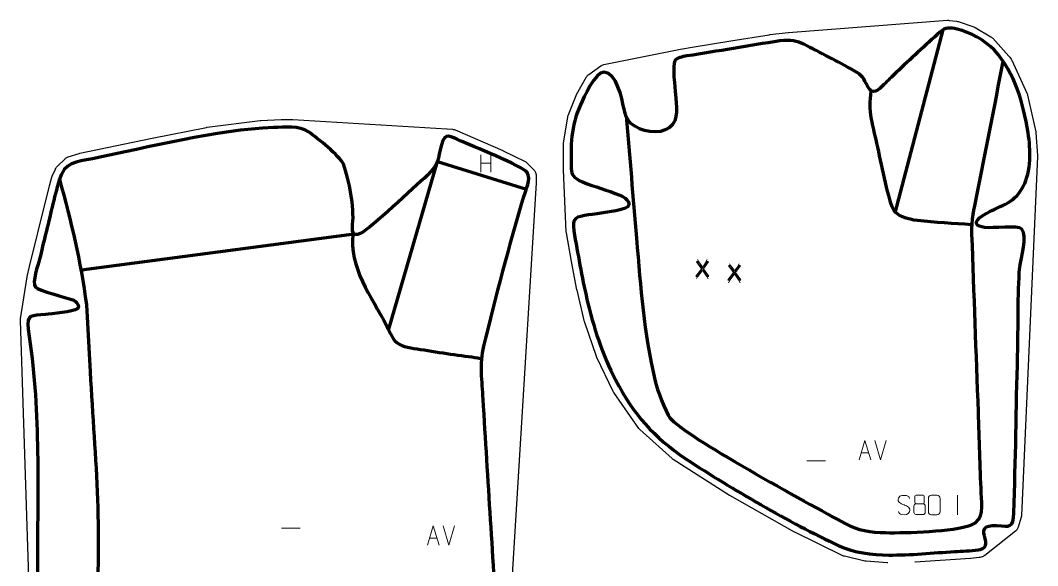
# Model space of a CAD drawing. Header units: metres. Extents: x 50 to 1361, y 50 to 1850.
# Drawn here: x 50 to 1361, y 1146 to 1850 of the extents above; entities that cross this region are included whole.
import ezdxf

# ---------------------------------------------------------------- set-up
doc = ezdxf.new("R2010")
doc.units = ezdxf.units.M

msp = doc.modelspace()

# ---------------------------------------------------------------- linework, layer by layer
at = {"layer": 'BOUNDARY_3_1'}
msp.add_lwpolyline([(64.1, 1038), (50, 1462.6), (50, 1463.5), (50.1, 1464.5), (58.6, 1518.7), (58.7, 1519.4), (61.6, 1532.1), (61.6, 1532.3), (82.7, 1617.2), (82.7, 1617.3), (88, 1637.6), (88, 1637.9), (90.7, 1647.4), (91.2, 1648.6), (95.1, 1657.8), (95.5, 1658.6), (96, 1659.5), (96.6, 1660.3), (97.3, 1661), (107.6, 1671.1), (108.3, 1671.8), (109.1, 1672.3), (109.9, 1672.8), (110.7, 1673.2), (111.6, 1673.5), (125.7, 1678), (126.7, 1678.2), (219.8, 1697.8), (219.9, 1697.8), (289.9, 1711.6), (290.6, 1711.8), (359.1, 1720.5), (359.8, 1720.5), (386, 1721.9), (386.5, 1721.9), (400.5, 1721.9), (401.1, 1721.9), (599.8, 1709.7), (600, 1709.6), (606.9, 1709.1), (608, 1709), (609.1, 1708.7), (610.2, 1708.3), (672, 1681.6), (672.4, 1681.4), (700.4, 1667.6), (701.4, 1667.1), (702.3, 1666.4), (703.1, 1665.6), (711.8, 1656.7), (712.5, 1655.9), (713, 1655.2), (713.5, 1654.3), (713.9, 1653.4), (714.3, 1652.5), (714.5, 1651.6), (714.6, 1650.6), (714.7, 1649.7), (714.6, 1640.6), (714.6, 1640), (677.3, 1029.3)], dxfattribs=at)
at = {"layer": 'BOUNDARY_4_1'}
msp.add_lwpolyline([(1168, 1150), (1167, 1150), (1139.9, 1152), (1139.1, 1152.1), (1138.4, 1152.2), (1111.9, 1158.3), (1110.8, 1158.6), (1109.8, 1159.1), (1048.1, 1189.3), (1047.5, 1189.6), (964.5, 1236.6), (964.1, 1236.9), (891.2, 1283.3), (890.6, 1283.7), (889.9, 1284.3), (848.4, 1321.8), (847.6, 1322.6), (846.9, 1323.4), (814.7, 1369.5), (814.2, 1370.2), (813.8, 1370.9), (792.8, 1414.9), (792.4, 1416), (777.5, 1459.9), (777.2, 1460.8), (767.4, 1501.5), (767.3, 1501.9), (760.1, 1538.5), (760.1, 1538.7), (753.7, 1575.4), (753.6, 1576.6), (750, 1656.8), (750, 1657.3), (750, 1690), (750, 1690.8), (750.1, 1691.6), (755.4, 1724.8), (755.7, 1725.9), (756, 1726.9), (766.3, 1752.7), (766.9, 1753.9), (779.6, 1776.6), (780, 1777.4), (780.6, 1778.1), (781.2, 1778.7), (781.8, 1779.3), (782.5, 1779.9), (798.1, 1790.9), (799, 1791.5), (799.9, 1791.9), (800.9, 1792.3), (801.9, 1792.6), (900.6, 1812.3), (900.9, 1812.4), (915.9, 1814.9), (915.9, 1814.9), (965.5, 1823.1), (1015.1, 1831.2), (1015.7, 1831.3), (1039.5, 1833.8), (1039.8, 1833.8), (1245, 1849.7), (1246, 1849.7), (1246.9, 1849.6), (1256.6, 1848.6), (1257.6, 1848.4), (1258.7, 1848.1), (1278.7, 1841.4), (1279.7, 1841), (1280.6, 1840.5), (1300.8, 1828.4), (1301.6, 1827.8), (1302.4, 1827.2), (1303.1, 1826.5), (1324.1, 1803.3), (1324.6, 1802.7), (1325.1, 1802.1), (1326.8, 1799.5), (1327.2, 1798.8), (1327.6, 1798.1), (1347.4, 1755.1), (1347.8, 1754.2), (1348.1, 1753.1), (1358.7, 1706), (1358.8, 1705.3), (1358.9, 1704.5), (1361, 1675.3), (1361, 1674.1), (1340.1, 1211.1), (1340, 1210), (1339.7, 1208.8), (1335.9, 1195.9), (1335.6, 1194.9), (1335.2, 1194), (1334.6, 1193.1), (1334, 1192.3), (1333.3, 1191.5), (1332.6, 1190.9), (1292.9, 1159.4), (1292.2, 1158.9), (1291.4, 1158.4), (1290.6, 1158), (1289.8, 1157.7), (1288.9, 1157.5), (1286.6, 1157), (1285.5, 1156.8), (1274.9, 1155.5), (1274.4, 1155.5), (1203.2, 1150.9), (1202.8, 1150.9)], dxfattribs=at)
at = {"layer": 'SPLINE_3_1', "color": 142, "lineweight": 158}
msp.add_open_spline([(100.4, 1644.7), (115.8, 1589.6), (127.4, 1539.8), (135.2, 1482.7), (135.2, 1482.7), (135.2, 1482.7), (140, 1396.2), (140, 1396.2), (140, 1396.2), (146.1, 1283.6), (157.4, 1179.3), (144.6, 1067), (144.6, 1067), (143.1, 1054.1), (141.7, 1041.1), (140.2, 1028.2), (140.2, 1028.2), (140.2, 1028.2), (140, 1026.7), (140, 1026.7)], degree=3, knots=[0, 0, 0, 0, 0.166667, 0.166667, 0.166667, 0.166667, 0.333333, 0.333333, 0.333333, 0.333333, 0.5, 0.5, 0.5, 0.5, 0.666667, 0.666667, 0.666667, 0.666667, 1, 1, 1, 1], dxfattribs=at)
at = {"layer": 'SPLINE_3_10', "color": 250, "lineweight": 9}
msp.add_open_spline([(609.3, 1197.5), (609.3, 1197.5), (602, 1172.5), (602, 1172.5)], degree=3, dxfattribs=at)
at = {"layer": 'SPLINE_3_11', "color": 250, "lineweight": 9}
msp.add_open_spline([(602, 1172.5), (602, 1172.5), (594.7, 1197.5), (594.7, 1197.5)], degree=3, dxfattribs=at)
at = {"layer": 'SPLINE_3_19', "color": 242, "lineweight": 158}
msp.add_open_spline([(82.5, 1573.9), (88.3, 1596.9), (93.4, 1620.7), (100, 1643.4), (100, 1643.4), (107, 1667.6), (121.7, 1666.9), (143, 1671), (143, 1671), (215.8, 1685.7), (302.4, 1708.8), (376.2, 1711.4), (376.2, 1711.4), (391.3, 1711.9), (408.7, 1714.3), (422, 1705.5), (422, 1705.5), (432.3, 1698.2), (461.5, 1674.9), (466.3, 1664.4), (466.3, 1664.4), (474.1, 1643), (480.7, 1609), (478.2, 1586.4), (478.2, 1586.4), (477.4, 1578.9), (477.6, 1570.1), (488, 1574.6), (488, 1574.6), (502.9, 1582.4), (556.5, 1633.4), (574.4, 1649.7), (574.4, 1649.7), (590.7, 1665.7), (587.3, 1669.7), (592.6, 1689.3), (592.6, 1689.3), (597.7, 1706), (604.4, 1699.8), (617, 1694.2), (617, 1694.2), (630.2, 1688.3), (697.3, 1662), (703.1, 1653.2), (703.1, 1653.2), (708.6, 1644.9), (701.6, 1631.4), (698.9, 1622.5), (698.9, 1622.5), (680.4, 1560.2), (662.7, 1492.5), (647.2, 1429.4), (647.2, 1429.4), (641.7, 1406.4), (645.2, 1384.3), (646.5, 1361.1), (646.5, 1361.1), (652.4, 1257.3), (659.6, 1153.6), (665.7, 1049.8), (665.7, 1049.8), (666.3, 1041.5), (669.7, 1020), (664.3, 1013.6), (664.3, 1013.6), (657.4, 1005.7), (641, 1012.7), (632.1, 1014.6), (632.1, 1014.6), (597.4, 1022), (562, 1026.5), (526.8, 1030.9), (526.8, 1030.9), (383.9, 1048.7), (234.4, 1049.7), (93.3, 1017.2), (93.3, 1017.2), (80.9, 1014.3), (77, 1016.4), (75.5, 1021.3), (75.5, 1021.3), (72.9, 1030.1), (72, 1136.3), (72, 1151.4), (72, 1151.4), (72.3, 1253.9), (75.9, 1350), (60.1, 1451.5), (60.1, 1451.5), (57.1, 1471.4), (65.2, 1468.3), (82.3, 1470.3), (82.3, 1470.3), (89.6, 1471.1), (118.9, 1473.7), (123.1, 1477.4), (123.1, 1477.4), (127.9, 1481.6), (122, 1487.1), (117.7, 1489), (117.7, 1489), (109.7, 1491.8), (72.9, 1501.3), (69.5, 1505.6), (69.5, 1505.6), (64.7, 1511.7), (72.8, 1534), (74.8, 1541.8), (74.8, 1541.8), (77.4, 1552.5), (79.9, 1563.2), (82.5, 1573.9)], degree=3, knots=[0, 0, 0, 0, 0.034483, 0.034483, 0.034483, 0.034483, 0.068966, 0.068966, 0.068966, 0.068966, 0.103448, 0.103448, 0.103448, 0.103448, 0.137931, 0.137931, 0.137931, 0.137931, 0.172414, 0.172414, 0.172414, 0.172414, 0.206897, 0.206897, 0.206897, 0.206897, 0.241379, 0.241379, 0.241379, 0.241379, 0.275862, 0.275862, 0.275862, 0.275862, 0.310345, 0.310345, 0.310345, 0.310345, 0.344828, 0.344828, 0.344828, 0.344828, 0.37931, 0.37931, 0.37931, 0.37931, 0.413793, 0.413793, 0.413793, 0.413793, 0.448276, 0.448276, 0.448276, 0.448276, 0.482759, 0.482759, 0.482759, 0.482759, 0.517241, 0.517241, 0.517241, 0.517241, 0.551724, 0.551724, 0.551724, 0.551724, 0.586207, 0.586207, 0.586207, 0.586207, 0.62069, 0.62069, 0.62069, 0.62069, 0.655172, 0.655172, 0.655172, 0.655172, 0.689655, 0.689655, 0.689655, 0.689655, 0.724138, 0.724138, 0.724138, 0.724138, 0.758621, 0.758621, 0.758621, 0.758621, 0.793103, 0.793103, 0.793103, 0.793103, 0.827586, 0.827586, 0.827586, 0.827586, 0.862069, 0.862069, 0.862069, 0.862069, 0.896552, 0.896552, 0.896552, 0.896552, 0.931034, 0.931034, 0.931034, 0.931034, 1, 1, 1, 1], dxfattribs=at)
at = {"layer": 'SPLINE_3_2', "color": 142, "lineweight": 158}
msp.add_open_spline([(478.9, 1576.1), (473, 1529.8), (502.4, 1494.3), (522.2, 1455), (522.2, 1455), (526.2, 1447), (529.9, 1436.7), (538.2, 1431.9), (538.2, 1431.9), (547, 1426.8), (558.5, 1426.7), (570.2, 1424.6), (570.2, 1424.6), (595.8, 1419.8), (624.5, 1417.1), (643.2, 1413.5), (643.2, 1413.5), (643.2, 1413.5), (644.7, 1413.2), (644.7, 1413.2)], degree=3, knots=[0, 0, 0, 0, 0.166667, 0.166667, 0.166667, 0.166667, 0.333333, 0.333333, 0.333333, 0.333333, 0.5, 0.5, 0.5, 0.5, 0.666667, 0.666667, 0.666667, 0.666667, 1, 1, 1, 1], dxfattribs=at)
at = {"layer": 'SPLINE_3_20', "color": 250, "lineweight": 9}
msp.add_open_spline([(386.5, 1194.5), (386.5, 1194.5), (410.5, 1194.5), (410.5, 1194.5)], degree=3, dxfattribs=at)
at = {"layer": 'SPLINE_3_3', "color": 142, "lineweight": 158}
msp.add_open_spline([(524.8, 1451.3), (524.8, 1451.3), (587.4, 1667.6), (587.4, 1667.6), (587.4, 1667.6), (587.4, 1667.6), (702.1, 1631.7), (702.1, 1631.7)], degree=3, knots=[0, 0, 0, 0, 0.333333, 0.333333, 0.333333, 0.333333, 1, 1, 1, 1], dxfattribs=at)
at = {"layer": 'SPLINE_3_4', "color": 142, "lineweight": 158}
msp.add_open_spline([(129, 1527.7), (129, 1527.7), (480, 1574.5), (480, 1574.5)], degree=3, dxfattribs=at)
at = {"layer": 'SPLINE_3_5', "color": 250, "lineweight": 9}
msp.add_open_spline([(656.4, 1676.1), (656.4, 1676.1), (656.4, 1653.7), (656.4, 1653.7)], degree=3, dxfattribs=at)
at = {"layer": 'SPLINE_3_6', "color": 250, "lineweight": 9}
msp.add_open_spline([(643.3, 1676.1), (643.3, 1676.1), (643.3, 1653.9), (643.3, 1653.9)], degree=3, dxfattribs=at)
at = {"layer": 'SPLINE_3_7', "color": 250, "lineweight": 9}
msp.add_open_spline([(643.3, 1665.4), (643.3, 1665.4), (656.4, 1665.4), (656.4, 1665.4)], degree=3, dxfattribs=at)
at = {"layer": 'SPLINE_3_8', "color": 250, "lineweight": 9}
msp.add_open_spline([(574.6, 1172.5), (574.6, 1172.5), (582, 1197.5), (582, 1197.5), (582, 1197.5), (582, 1197.5), (589.6, 1172.5), (589.6, 1172.5)], degree=3, knots=[0, 0, 0, 0, 0.333333, 0.333333, 0.333333, 0.333333, 1, 1, 1, 1], dxfattribs=at)
at = {"layer": 'SPLINE_3_9', "color": 250, "lineweight": 9}
msp.add_open_spline([(577.4, 1181.8), (577.4, 1181.8), (586.9, 1181.8), (586.9, 1181.8)], degree=3, dxfattribs=at)
at = {"layer": 'SPLINE_4_1', "color": 250, "lineweight": 9}
msp.add_open_spline([(1131, 1282.7), (1131, 1282.7), (1138.4, 1307.7), (1138.4, 1307.7), (1138.4, 1307.7), (1138.4, 1307.7), (1146, 1282.7), (1146, 1282.7)], degree=3, knots=[0, 0, 0, 0, 0.333333, 0.333333, 0.333333, 0.333333, 1, 1, 1, 1], dxfattribs=at)
at = {"layer": 'SPLINE_4_10', "color": 250, "lineweight": 9}
msp.add_open_spline([(1063.5, 1281.4), (1063.5, 1281.4), (1087.5, 1281.4), (1087.5, 1281.4)], degree=3, dxfattribs=at)
at = {"layer": 'SPLINE_4_11', "color": 250, "lineweight": 9}
msp.add_open_spline([(922.8, 1541.4), (922.8, 1541.4), (936.6, 1516.4), (936.6, 1516.4)], degree=3, dxfattribs=at)
at = {"layer": 'SPLINE_4_12', "color": 250, "lineweight": 9}
msp.add_open_spline([(935.1, 1541.4), (935.1, 1541.4), (921.4, 1516.5), (921.4, 1516.5)], degree=3, dxfattribs=at)
at = {"layer": 'SPLINE_4_13', "color": 250, "lineweight": 9}
msp.add_open_spline([(964.1, 1535.8), (964.1, 1535.8), (977.8, 1510.9), (977.8, 1510.9)], degree=3, dxfattribs=at)
at = {"layer": 'SPLINE_4_14', "color": 250, "lineweight": 9}
msp.add_open_spline([(976.3, 1535.8), (976.3, 1535.8), (962.6, 1510.9), (962.6, 1510.9)], degree=3, dxfattribs=at)
at = {"layer": 'SPLINE_4_15', "color": 250, "lineweight": 9}
msp.add_open_spline([(1188.8, 1224.7), (1184.6, 1226.2), (1179.7, 1228), (1181.7, 1233.5), (1181.7, 1233.5), (1183.2, 1237.6), (1188.4, 1237.2), (1192, 1236.6), (1192, 1236.6), (1194.9, 1236.1), (1195.7, 1234.9), (1196, 1232.8)], degree=3, knots=[0, 0, 0, 0, 0.25, 0.25, 0.25, 0.25, 0.5, 0.5, 0.5, 0.5, 1, 1, 1, 1], dxfattribs=at)
at = {"layer": 'SPLINE_4_16', "color": 250, "lineweight": 9}
msp.add_open_spline([(1188.8, 1224.7), (1192.9, 1223), (1197.9, 1221.2), (1196, 1215.8), (1196, 1215.8), (1194.6, 1211.5), (1189.7, 1211.8), (1185.9, 1212.3), (1185.9, 1212.3), (1183.2, 1212.7), (1182, 1214), (1181.6, 1216.1)], degree=3, knots=[0, 0, 0, 0, 0.25, 0.25, 0.25, 0.25, 0.5, 0.5, 0.5, 0.5, 1, 1, 1, 1], dxfattribs=at)
at = {"layer": 'SPLINE_4_17', "color": 250, "lineweight": 9}
msp.add_open_spline([(1201.4, 1223.2), (1201.4, 1220), (1201.4, 1218.3), (1201.4, 1215.1), (1201.4, 1215.1), (1201.4, 1213.9), (1203.1, 1212.2), (1204.4, 1212.2), (1204.4, 1212.2), (1207.3, 1212.2), (1210.3, 1212.2), (1213.3, 1212.2), (1213.3, 1212.2), (1214.6, 1212.2), (1216.3, 1213.8), (1216.2, 1215.1), (1216.2, 1215.1), (1216.2, 1218.3), (1216.2, 1220), (1216.2, 1223.2), (1216.2, 1223.2), (1216.2, 1224.6), (1214.6, 1226.1), (1213.3, 1226.1), (1213.3, 1226.1), (1210.3, 1226.1), (1207.3, 1226.1), (1204.4, 1226.1), (1204.4, 1226.1), (1203.3, 1226.1), (1201.4, 1224.6), (1201.4, 1223.2)], degree=3, knots=[0, 0, 0, 0, 0.111111, 0.111111, 0.111111, 0.111111, 0.222222, 0.222222, 0.222222, 0.222222, 0.333333, 0.333333, 0.333333, 0.333333, 0.444444, 0.444444, 0.444444, 0.444444, 0.555556, 0.555556, 0.555556, 0.555556, 0.666667, 0.666667, 0.666667, 0.666667, 0.777778, 0.777778, 0.777778, 0.777778, 1, 1, 1, 1], dxfattribs=at)
at = {"layer": 'SPLINE_4_18', "color": 250, "lineweight": 9}
msp.add_open_spline([(1202.9, 1235.7), (1202.9, 1233.5), (1202.9, 1229.8), (1202.9, 1227.6), (1202.9, 1227.6), (1202.9, 1227.1), (1203.7, 1226.1), (1204.4, 1226.2), (1204.4, 1226.2), (1207.4, 1226.2), (1210.3, 1226.1), (1213.3, 1226.1), (1213.3, 1226.1), (1214.1, 1226.1), (1214.8, 1226.9), (1214.8, 1227.6), (1214.8, 1227.6), (1214.8, 1229.8), (1214.8, 1233.5), (1214.8, 1235.7), (1214.8, 1235.7), (1214.8, 1236.4), (1214.2, 1237.2), (1213.4, 1237.2), (1213.4, 1237.2), (1210.3, 1237.2), (1207.3, 1237.2), (1204.3, 1237.2), (1204.3, 1237.2), (1203.7, 1237.2), (1202.9, 1236.5), (1202.9, 1235.7)], degree=3, knots=[0, 0, 0, 0, 0.111111, 0.111111, 0.111111, 0.111111, 0.222222, 0.222222, 0.222222, 0.222222, 0.333333, 0.333333, 0.333333, 0.333333, 0.444444, 0.444444, 0.444444, 0.444444, 0.555556, 0.555556, 0.555556, 0.555556, 0.666667, 0.666667, 0.666667, 0.666667, 0.777778, 0.777778, 0.777778, 0.777778, 1, 1, 1, 1], dxfattribs=at)
at = {"layer": 'SPLINE_4_19', "color": 250, "lineweight": 9}
msp.add_open_spline([(1224.1, 1237), (1226.5, 1237), (1228.9, 1237), (1231.2, 1237), (1231.2, 1237), (1233.2, 1237), (1235.2, 1235.5), (1235.3, 1233.1), (1235.3, 1233.1), (1235.3, 1227.3), (1235.3, 1221.6), (1235.3, 1215.8), (1235.3, 1215.8), (1235.1, 1213.5), (1233.4, 1212), (1231.2, 1212), (1231.2, 1212), (1228.9, 1212), (1226.5, 1212), (1224.1, 1212), (1224.1, 1212), (1222.2, 1211.9), (1220.1, 1213.8), (1220.2, 1215.8), (1220.2, 1215.8), (1220.2, 1221.6), (1220.2, 1227.4), (1220.2, 1233.1), (1220.2, 1233.1), (1220.2, 1235.3), (1221.9, 1237), (1224.1, 1237)], degree=3, knots=[0, 0, 0, 0, 0.111111, 0.111111, 0.111111, 0.111111, 0.222222, 0.222222, 0.222222, 0.222222, 0.333333, 0.333333, 0.333333, 0.333333, 0.444444, 0.444444, 0.444444, 0.444444, 0.555556, 0.555556, 0.555556, 0.555556, 0.666667, 0.666667, 0.666667, 0.666667, 0.777778, 0.777778, 0.777778, 0.777778, 1, 1, 1, 1], dxfattribs=at)
at = {"layer": 'SPLINE_4_2', "color": 250, "lineweight": 9}
msp.add_open_spline([(1133.8, 1292), (1133.8, 1292), (1143.3, 1292), (1143.3, 1292)], degree=3, dxfattribs=at)
at = {"layer": 'SPLINE_4_20', "color": 250, "lineweight": 9}
msp.add_open_spline([(1257.7, 1237), (1257.7, 1237), (1257.7, 1212), (1257.7, 1212)], degree=3, dxfattribs=at)
at = {"layer": 'SPLINE_4_21', "color": 242, "lineweight": 158}
msp.add_open_spline([(894.2, 1754.3), (893.6, 1762.2), (890.1, 1792.1), (893.4, 1797.4), (893.4, 1797.4), (895.8, 1801.3), (902.7, 1802.8), (909, 1803.8), (909, 1803.8), (949.1, 1809.7), (988.8, 1817.4), (1028.9, 1823.1), (1028.9, 1823.1), (1043, 1825.1), (1051.2, 1823), (1059.5, 1818.8), (1059.5, 1818.8), (1080.4, 1808.4), (1103.6, 1796.2), (1123.9, 1784.9), (1123.9, 1784.9), (1137.2, 1777.3), (1135.3, 1776.4), (1142.1, 1764), (1142.1, 1764), (1148.6, 1751.9), (1155.5, 1759.8), (1162.9, 1766.9), (1162.9, 1766.9), (1168.2, 1772), (1173.2, 1777.3), (1178.6, 1782.3), (1178.6, 1782.3), (1197.3, 1799.7), (1216, 1817.5), (1235.1, 1834.5), (1235.1, 1834.5), (1242.5, 1841.1), (1247.6, 1840.4), (1257.2, 1838.3), (1257.2, 1838.3), (1274.1, 1834.4), (1292.9, 1823.9), (1305.1, 1811.5), (1305.1, 1811.5), (1332.8, 1780), (1341.9, 1744.8), (1348.8, 1704.5), (1348.8, 1704.5), (1352.1, 1682.6), (1353.1, 1655.1), (1342.5, 1635.4), (1342.5, 1635.4), (1329.1, 1610.5), (1312.1, 1611.8), (1290.5, 1598.1), (1290.5, 1598.1), (1276.3, 1589.1), (1282.4, 1583.9), (1292.5, 1582.5), (1292.5, 1582.5), (1303.3, 1581.1), (1335.4, 1585.7), (1340.8, 1580.3), (1340.8, 1580.3), (1348.2, 1572.7), (1339.4, 1542.5), (1337.9, 1531.8), (1337.9, 1531.8), (1335.1, 1494.3), (1336.2, 1455.1), (1335.2, 1417.2), (1335.2, 1417.2), (1333.3, 1349.6), (1332.8, 1282), (1330.2, 1214.5), (1330.2, 1214.5), (1329.5, 1194.4), (1326.2, 1196.9), (1308.4, 1197.9), (1308.4, 1197.9), (1272.5, 1199.9), (1308.8, 1172.3), (1286.8, 1167.2), (1286.8, 1167.2), (1286.8, 1167.2), (1284.4, 1166.7), (1284.4, 1166.7), (1284.4, 1166.7), (1275.4, 1165.1), (1263.5, 1165), (1254.3, 1164.5), (1254.3, 1164.5), (1226.2, 1162.8), (1197.1, 1159.7), (1169.1, 1160), (1169.1, 1160), (1147.4, 1160.5), (1124.8, 1162.5), (1105, 1171.8), (1105, 1171.8), (1039.2, 1203), (968.8, 1244.3), (907.9, 1283.7), (907.9, 1283.7), (864.9, 1313.4), (841.5, 1339.9), (816.9, 1386), (816.9, 1386), (800.7, 1417.5), (787.9, 1455.2), (780.2, 1489.7), (780.2, 1489.7), (773.8, 1518.6), (768.1, 1548.8), (763.4, 1578), (763.4, 1578), (760.6, 1595.7), (766.3, 1595.9), (782.4, 1598.8), (782.4, 1598.8), (790.8, 1600.1), (828.8, 1604.4), (832.7, 1609.1), (832.7, 1609.1), (838.1, 1615.5), (827.3, 1622.1), (822.5, 1624.2), (822.5, 1624.2), (807.2, 1630.7), (790.1, 1634.8), (774.4, 1641.3), (774.4, 1641.3), (762.5, 1646.5), (760.1, 1650.9), (760, 1658.1), (760, 1658.1), (759.2, 1688.3), (759, 1712.5), (771.8, 1740.7), (771.8, 1740.7), (776.3, 1750.6), (790.4, 1782.9), (802.4, 1782.9), (802.4, 1782.9), (818.8, 1781.8), (825, 1749.4), (827.8, 1736.4), (827.8, 1736.4), (829.3, 1729.5), (831.5, 1721.7), (836.8, 1716.8), (836.8, 1716.8), (848.7, 1705.9), (873.3, 1701.4), (886.6, 1711.3), (886.6, 1711.3), (899.2, 1720.7), (895.3, 1740.7), (894.2, 1754.3)], degree=3, knots=[0, 0, 0, 0, 0.02439, 0.02439, 0.02439, 0.02439, 0.04878, 0.04878, 0.04878, 0.04878, 0.073171, 0.073171, 0.073171, 0.073171, 0.097561, 0.097561, 0.097561, 0.097561, 0.121951, 0.121951, 0.121951, 0.121951, 0.146341, 0.146341, 0.146341, 0.146341, 0.170732, 0.170732, 0.170732, 0.170732, 0.195122, 0.195122, 0.195122, 0.195122, 0.219512, 0.219512, 0.219512, 0.219512, 0.243902, 0.243902, 0.243902, 0.243902, 0.268293, 0.268293, 0.268293, 0.268293, 0.292683, 0.292683, 0.292683, 0.292683, 0.317073, 0.317073, 0.317073, 0.317073, 0.341463, 0.341463, 0.341463, 0.341463, 0.365854, 0.365854, 0.365854, 0.365854, 0.390244, 0.390244, 0.390244, 0.390244, 0.414634, 0.414634, 0.414634, 0.414634, 0.439024, 0.439024, 0.439024, 0.439024, 0.463415, 0.463415, 0.463415, 0.463415, 0.487805, 0.487805, 0.487805, 0.487805, 0.512195, 0.512195, 0.512195, 0.512195, 0.536585, 0.536585, 0.536585, 0.536585, 0.560976, 0.560976, 0.560976, 0.560976, 0.585366, 0.585366, 0.585366, 0.585366, 0.609756, 0.609756, 0.609756, 0.609756, 0.634146, 0.634146, 0.634146, 0.634146, 0.658537, 0.658537, 0.658537, 0.658537, 0.682927, 0.682927, 0.682927, 0.682927, 0.707317, 0.707317, 0.707317, 0.707317, 0.731707, 0.731707, 0.731707, 0.731707, 0.756098, 0.756098, 0.756098, 0.756098, 0.780488, 0.780488, 0.780488, 0.780488, 0.804878, 0.804878, 0.804878, 0.804878, 0.829268, 0.829268, 0.829268, 0.829268, 0.853659, 0.853659, 0.853659, 0.853659, 0.878049, 0.878049, 0.878049, 0.878049, 0.902439, 0.902439, 0.902439, 0.902439, 0.926829, 0.926829, 0.926829, 0.926829, 0.95122, 0.95122, 0.95122, 0.95122, 1, 1, 1, 1], dxfattribs=at)
at = {"layer": 'SPLINE_4_3', "color": 250, "lineweight": 9}
msp.add_open_spline([(1165.7, 1307.7), (1165.7, 1307.7), (1158.4, 1282.7), (1158.4, 1282.7)], degree=3, dxfattribs=at)
at = {"layer": 'SPLINE_4_4', "color": 250, "lineweight": 9}
msp.add_open_spline([(1158.4, 1282.7), (1158.4, 1282.7), (1151.1, 1307.7), (1151.1, 1307.7)], degree=3, dxfattribs=at)
at = {"layer": 'SPLINE_4_5', "color": 142, "lineweight": 158}
msp.add_open_spline([(830.9, 1725.9), (835.2, 1673.5), (839.6, 1621.2), (844, 1568.9), (844, 1568.9), (849.5, 1502.1), (853.3, 1450), (868.1, 1384.1), (868.1, 1384.1), (870.3, 1374.5), (881.5, 1344.1), (887.2, 1336.8), (887.2, 1336.8), (906.2, 1313), (1064.6, 1227.1), (1113, 1200.5), (1113, 1200.5), (1128.8, 1191.8), (1146.7, 1189.3), (1164.8, 1188.9), (1164.8, 1188.9), (1192.4, 1188.3), (1252.3, 1190.4), (1275.1, 1198.5), (1275.1, 1198.5), (1292.9, 1205.7), (1289.2, 1223.9), (1288.4, 1239.9), (1288.4, 1239.9), (1286.8, 1274.5), (1286, 1309.5), (1284.7, 1344.2), (1284.7, 1344.2), (1281.9, 1420.7), (1279, 1497.2), (1276.4, 1573.7), (1276.4, 1573.7), (1275.7, 1594), (1279, 1604.4), (1282.8, 1623.7), (1282.8, 1623.7), (1294.2, 1681.4), (1305.4, 1739), (1316.7, 1796.6)], degree=3, knots=[0, 0, 0, 0, 0.083333, 0.083333, 0.083333, 0.083333, 0.166667, 0.166667, 0.166667, 0.166667, 0.25, 0.25, 0.25, 0.25, 0.333333, 0.333333, 0.333333, 0.333333, 0.416667, 0.416667, 0.416667, 0.416667, 0.5, 0.5, 0.5, 0.5, 0.583333, 0.583333, 0.583333, 0.583333, 0.666667, 0.666667, 0.666667, 0.666667, 0.75, 0.75, 0.75, 0.75, 0.833333, 0.833333, 0.833333, 0.833333, 1, 1, 1, 1], dxfattribs=at)
at = {"layer": 'SPLINE_4_6', "color": 142, "lineweight": 158}
msp.add_open_spline([(1276, 1586), (1253.2, 1587.8), (1228.7, 1588.7), (1206.2, 1591.4), (1206.2, 1591.4), (1194.2, 1592.9), (1177.8, 1596.3), (1173.4, 1609.3), (1173.4, 1609.3), (1165.5, 1632.6), (1158.6, 1670.8), (1152.8, 1695.9), (1152.8, 1695.9), (1150.7, 1704.6), (1148.8, 1713.4), (1147, 1722.2), (1147, 1722.2), (1143.9, 1737.1), (1145.2, 1744), (1146.5, 1758.6)], degree=3, knots=[0, 0, 0, 0, 0.166667, 0.166667, 0.166667, 0.166667, 0.333333, 0.333333, 0.333333, 0.333333, 0.5, 0.5, 0.5, 0.5, 0.666667, 0.666667, 0.666667, 0.666667, 1, 1, 1, 1], dxfattribs=at)
at = {"layer": 'SPLINE_4_7', "color": 142, "lineweight": 158}
msp.add_open_spline([(1177.6, 1601.5), (1177.6, 1601.5), (1239.1, 1837.5), (1239.1, 1837.5)], degree=3, dxfattribs=at)
at = {"layer": 'SPLINE_4_8', "color": 142}
msp.add_open_spline([(961.9, 1515), (961.9, 1515), (968.9, 1524.5), (968.9, 1524.5), (968.9, 1524.5), (968.9, 1524.5), (962.8, 1533.2), (962.8, 1533.2), (962.8, 1533.2), (962.8, 1533.2), (965.6, 1533.2), (965.6, 1533.2), (965.6, 1533.2), (965.6, 1533.2), (968.9, 1528.6), (968.9, 1528.6), (968.9, 1528.6), (969.6, 1527.6), (970.1, 1526.9), (970.4, 1526.4), (970.4, 1526.4), (970.8, 1527), (971.3, 1527.7), (971.8, 1528.4), (971.8, 1528.4), (971.8, 1528.4), (975.5, 1533.2), (975.5, 1533.2), (975.5, 1533.2), (975.5, 1533.2), (978.1, 1533.2), (978.1, 1533.2), (978.1, 1533.2), (978.1, 1533.2), (971.8, 1524.6), (971.8, 1524.6), (971.8, 1524.6), (971.8, 1524.6), (978.6, 1515), (978.6, 1515), (978.6, 1515), (978.6, 1515), (975.6, 1515), (975.6, 1515), (975.6, 1515), (975.6, 1515), (971, 1521.5), (971, 1521.5), (971, 1521.5), (970.8, 1521.9), (970.5, 1522.3), (970.3, 1522.6), (970.3, 1522.6), (969.9, 1522), (969.6, 1521.6), (969.4, 1521.3), (969.4, 1521.3), (969.4, 1521.3), (964.8, 1515), (964.8, 1515), (964.8, 1515), (964.8, 1515), (961.9, 1515), (961.9, 1515)], degree=3, knots=[0, 0, 0, 0, 0.058824, 0.058824, 0.058824, 0.058824, 0.117647, 0.117647, 0.117647, 0.117647, 0.176471, 0.176471, 0.176471, 0.176471, 0.235294, 0.235294, 0.235294, 0.235294, 0.294118, 0.294118, 0.294118, 0.294118, 0.352941, 0.352941, 0.352941, 0.352941, 0.411765, 0.411765, 0.411765, 0.411765, 0.470588, 0.470588, 0.470588, 0.470588, 0.529412, 0.529412, 0.529412, 0.529412, 0.588235, 0.588235, 0.588235, 0.588235, 0.647059, 0.647059, 0.647059, 0.647059, 0.705882, 0.705882, 0.705882, 0.705882, 0.764706, 0.764706, 0.764706, 0.764706, 0.823529, 0.823529, 0.823529, 0.823529, 0.882353, 0.882353, 0.882353, 0.882353, 1, 1, 1, 1], dxfattribs=at)
at = {"layer": 'SPLINE_4_9', "color": 142}
msp.add_open_spline([(920.6, 1519.8), (920.6, 1519.8), (927.7, 1529.2), (927.7, 1529.2), (927.7, 1529.2), (927.7, 1529.2), (921.5, 1538), (921.5, 1538), (921.5, 1538), (921.5, 1538), (924.3, 1538), (924.3, 1538), (924.3, 1538), (924.3, 1538), (927.7, 1533.3), (927.7, 1533.3), (927.7, 1533.3), (928.4, 1532.4), (928.8, 1531.6), (929.1, 1531.1), (929.1, 1531.1), (929.5, 1531.8), (930, 1532.4), (930.6, 1533.1), (930.6, 1533.1), (930.6, 1533.1), (934.2, 1538), (934.2, 1538), (934.2, 1538), (934.2, 1538), (936.8, 1538), (936.8, 1538), (936.8, 1538), (936.8, 1538), (930.5, 1529.3), (930.5, 1529.3), (930.5, 1529.3), (930.5, 1529.3), (937.3, 1519.8), (937.3, 1519.8), (937.3, 1519.8), (937.3, 1519.8), (934.4, 1519.8), (934.4, 1519.8), (934.4, 1519.8), (934.4, 1519.8), (929.8, 1526.3), (929.8, 1526.3), (929.8, 1526.3), (929.5, 1526.7), (929.3, 1527), (929, 1527.4), (929, 1527.4), (928.6, 1526.8), (928.3, 1526.3), (928.1, 1526.1), (928.1, 1526.1), (928.1, 1526.1), (923.5, 1519.8), (923.5, 1519.8), (923.5, 1519.8), (923.5, 1519.8), (920.6, 1519.8), (920.6, 1519.8)], degree=3, knots=[0, 0, 0, 0, 0.058824, 0.058824, 0.058824, 0.058824, 0.117647, 0.117647, 0.117647, 0.117647, 0.176471, 0.176471, 0.176471, 0.176471, 0.235294, 0.235294, 0.235294, 0.235294, 0.294118, 0.294118, 0.294118, 0.294118, 0.352941, 0.352941, 0.352941, 0.352941, 0.411765, 0.411765, 0.411765, 0.411765, 0.470588, 0.470588, 0.470588, 0.470588, 0.529412, 0.529412, 0.529412, 0.529412, 0.588235, 0.588235, 0.588235, 0.588235, 0.647059, 0.647059, 0.647059, 0.647059, 0.705882, 0.705882, 0.705882, 0.705882, 0.764706, 0.764706, 0.764706, 0.764706, 0.823529, 0.823529, 0.823529, 0.823529, 0.882353, 0.882353, 0.882353, 0.882353, 1, 1, 1, 1], dxfattribs=at)

doc.saveas('drawing.dxf')
